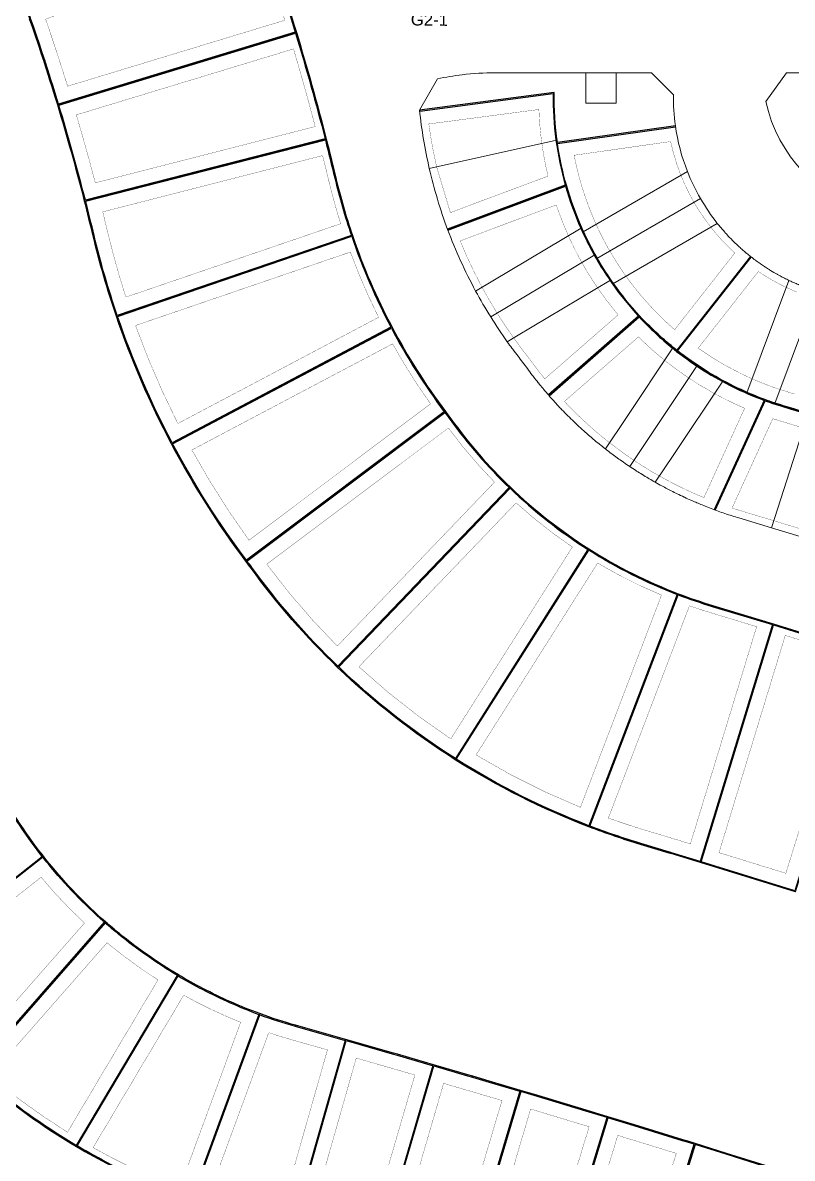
# Model space of a CAD drawing. Header units: centimetres. Extents: x -6122352 to 4157695, y -1694241 to 1947892.
# Drawn here: x -35336 to 118939, y -434503 to -207021 of the extents above; entities that cross this region are included whole.
import ezdxf

# ---------------------------------------------------------------- set-up
doc = ezdxf.new("R2010")
doc.units = ezdxf.units.CM
doc.header["$MEASUREMENT"] = 0
doc.linetypes.add('XR-AR-END-SETTING OUT PLAN$0$23261-XR-AR-SI-GF$0$HIDDEN', pattern=[0.375, 0.25, -0.125])
for name, color, linetype, lineweight, true_color in [('08-Compound Wall-2', 6, 'Continuous', 25, 0xff00ff), ('23585-XR-AR-DAMAC PLOT LIMITS$0$1-End units', 7, 'Continuous', 5, 0xf8991e), ('23585-XR-AR-DAMAC PLOT LIMITS$0$1-Open Space', 7, 'Continuous', 5, 0x90cf5a), ('23585-XR-AR-DAMAC PLOT LIMITS$0$1-Utility', 7, 'Continuous', 5, 0x8db1ff)]:
    doc.layers.add(name, color=color, linetype=linetype, lineweight=lineweight, true_color=true_color)
doc.layers.add('23585-XR-AR-BOUNDARY WALLS AND SETBACKS$0$setback', color=7, linetype='XR-AR-END-SETTING OUT PLAN$0$23261-XR-AR-SI-GF$0$HIDDEN')
doc.layers.add('@MI-REF LAYER', color=7, linetype='Continuous')
for name, color, linetype, lineweight in [('23585-XR-AR-DAMAC PLOT LIMITS$0$1-Mid units', 41, 'Continuous', 5), ('23585-XR-AR-DAMAC PLOT LIMITS$0$1-V55', 171, 'Continuous', 5), ('23585-XR-AR-DAMAC PLOT LIMITS$0$1-V75', 142, 'Continuous', 5), ('A-ANNO-TEXT', 3, 'Continuous', 25)]:
    doc.layers.add(name, color=color, linetype=linetype, lineweight=lineweight)
doc.styles.add('23585-XR-AR-MALDIVE-3$0$Arial', font='arialbd.ttf')

# ---------------------------------------------------------------- blocks, each defined once
blk = doc.blocks.new('23585-XR-AR-BOUNDARY WALLS AND SETBACKS')
at = {"layer": '08-Compound Wall-2'}
for points in [[(496684.59, 2768794.26), (496681.35, 2768792.34), (496680.04, 2768791.56, -0.014895), (496676.67, 2768789.69), (496676.05, 2768789.38, -0.023271), (496670.57, 2768786.93, -0.05204), (496657.65, 2768783.37), (496653.76, 2768806.95, -0.000615), (496653.67, 2768806.94), (496653.57, 2768806.92), (496657.46, 2768783.34, -0.003565), (496656.55, 2768783.2, -0.035813), (496647.34, 2768782.49, -0.032495), (496638.97, 2768783, -0.00319), (496638.15, 2768783.11, -0.020049), (496633.06, 2768784.03, -0.003168), (496632.26, 2768784.21, -0.020019), (496627.29, 2768785.59, -0.003257), (496626.49, 2768785.86, -0.035157), (496618.12, 2768789.34, -0.03313), (496610.75, 2768793.67), (496624.25, 2768813.39)], [(496624.08, 2768813.5), (496610.58, 2768793.78, -0.039062), (496602.74, 2768800.1), (496587.13, 2768777.81, 0.000256), (496587.21, 2768777.75, -0.000256)], [(496686.26, 2768767.39), (496676.85, 2768789.56, 0.014538), (496680.14, 2768791.39), (496681.46, 2768792.17), (496684.69, 2768794.09), (496689.86, 2768797.14), (496693.26, 2768799.15), (496695.03, 2768800.19), (496701.15, 2768803.77), (496702.84, 2768804.76), (496714.88, 2768784.11)], [(496587.29, 2768777.69), (496602.77, 2768799.79, 0.071806), (496617.95, 2768789.2), (496608.5, 2768765.84)], [(496608.69, 2768765.76), (496618.12, 2768789.11, 0.034738), (496626.42, 2768785.67, 0.003257), (496627.23, 2768785.4, 0.020019), (496632.22, 2768784.01, 0.003168), (496633.02, 2768783.83, 0.020049), (496638.13, 2768782.91, 0.00319), (496638.95, 2768782.8, 0.032097), (496647.24, 2768782.29), (496646.66, 2768758.31)], [(496646.86, 2768758.3), (496647.44, 2768782.29, 0.035437), (496656.58, 2768783, 0.003953), (496657.59, 2768783.16, 0.052031), (496670.55, 2768786.71), (496670.55, 2768786.71, 0.023669), (496676.14, 2768789.2), (496676.67, 2768789.47), (496686.08, 2768767.3)], [(496596.58, 2768750.91, 0.039298), (496615.47, 2768744.36, 0.039298), (496635.16, 2768740.84, 0.003624), (496637, 2768740.67, 0.045416), (496655.15, 2768740.19, 0.05005), (496674.88, 2768743.46, 0.05005), (496693.57, 2768750.58, 0.018202), (496699.97, 2768754.08), (496710.9, 2768760.56), (496728.43, 2768770.83)], [(496753.56, 2768727.6), (496736.31, 2768717.5), (496731.03, 2768714.37), (496730.92, 2768714.31), (496730.71, 2768714.18), (496725.54, 2768711.11, -0.018189), (496715.95, 2768705.87, -0.049937), (496687.94, 2768695.19, -0.050015), (496658.36, 2768690.29, -0.043984), (496632, 2768690.92, -0.002458), (496630.26, 2768691.08, -0.039308), (496602.84, 2768695.98, -0.039308), (496576.53, 2768705.1, -0.023669), (496561.49, 2768712.55, 0.003974), (496555.21, 2768715.98, 0.011112), (496537.37, 2768725.02), (496535.68, 2768725.82), (496533.95, 2768726.63), (496532.48, 2768727.31), (496532.43, 2768727.34), (496530.79, 2768728.09), (496529.18, 2768728.83), (496529.13, 2768728.85), (496527.52, 2768729.58), (496527.47, 2768729.6), (496525.84, 2768730.33), (496524.18, 2768731.07), (496524.15, 2768731.08), (496522.62, 2768731.75), (496520.86, 2768732.51)], [(496538.42, 2768779.39, -0.011279), (496558.97, 2768770.11, -0.011113), (496578.8, 2768760.07, -0.003974), (496585.78, 2768756.26, 0.023636), (496596.58, 2768750.91)], [(496673.97, 2768582.43, 0.036683), (496693.77, 2768586.84, 0.014209), (496701.23, 2768589.33, 0.03177)], [(496789.82, 2768686.08), (496782.8, 2768682), (496777.1, 2768678.69), (496775.78, 2768677.92), (496774.88, 2768677.4), (496766.15, 2768672.27), (496761.32, 2768669.43), (496757.42, 2768667.12), (496748.72, 2768661.93), (496745.63, 2768660.08), (496740.03, 2768656.72), (496737.08, 2768654.94), (496736.16, 2768654.39), (496730.05, 2768650.67), (496723.61, 2768646.76), (496722.71, 2768646.21), (496714.19, 2768640.98), (496705.56, 2768635.65, -0.019276), (496698.98, 2768631.93, -0.031768), (496687.53, 2768626.91, -0.014205), (496682.22, 2768625.14, -0.036682), (496668.14, 2768622, -0.0093), (496664.52, 2768621.54, -0.041593), (496648.16, 2768621.12, -0.004393), (496646.44, 2768621.23, -0.045995), (496628.61, 2768624.23)]]:
    blk.add_lwpolyline(points, format="xyb", dxfattribs=at)
for points in [[(496558.8, 2768769.97), (496537.37, 2768725.24), (496535.76, 2768726), (496534.04, 2768726.81), (496532.56, 2768727.5), (496532.52, 2768727.52), (496530.87, 2768728.28), (496529.26, 2768729.01), (496529.21, 2768729.04), (496527.6, 2768729.76), (496527.55, 2768729.78), (496525.93, 2768730.51), (496524.26, 2768731.25), (496524.23, 2768731.26), (496522.7, 2768731.94), (496520.94, 2768732.7), (496520.89, 2768732.72), (496519.41, 2768733.36), (496538.52, 2768779.13, -0.011129)], [(496578.61, 2768759.94), (496555.22, 2768716.2, 0.011001), (496537.55, 2768725.15), (496558.98, 2768769.89, -0.011012)], [(496596.41, 2768750.77), (496576.52, 2768705.33, -0.023528), (496561.58, 2768712.73, 0.003918), (496555.39, 2768716.1), (496578.79, 2768759.84, -0.003924), (496585.68, 2768756.09, 0.02344)], [(496710.92, 2768760.34), (496736.12, 2768717.62), (496730.93, 2768714.55), (496730.82, 2768714.48), (496730.61, 2768714.35), (496725.44, 2768711.29, -0.018022), (496715.95, 2768706.09), (496693.75, 2768750.45, 0.017952), (496700.07, 2768753.91)], [(496615.33, 2768744.19), (496602.8, 2768696.2, -0.039025), (496576.71, 2768705.25), (496596.59, 2768750.69, 0.038906)], [(496693.57, 2768750.36), (496715.78, 2768706.01, -0.049604), (496687.98, 2768695.41), (496675.03, 2768743.29, 0.049551)], [(496635.04, 2768740.65), (496630.18, 2768691.29, -0.039025), (496602.99, 2768696.15), (496615.52, 2768744.14, 0.038906)], [(496674.84, 2768743.24), (496687.79, 2768695.36, -0.049681), (496658.45, 2768690.5), (496655.26, 2768740, 0.04955)], [(496655.06, 2768739.98), (496658.25, 2768690.48, -0.043821), (496632.02, 2768691.12, -0.00232), (496630.38, 2768691.27), (496635.24, 2768740.63, 0.003421), (496636.98, 2768740.47, 0.045158)], [(496717.33, 2768596.61), (496699.16, 2768631.79, 0.018934), (496705.63, 2768635.46), (496705.8, 2768635.57), (496714.3, 2768640.82), (496714.49, 2768640.93), (496735.26, 2768607.2), (496726.81, 2768602, -0.019737)], [(496693.81, 2768587.06), (496682.38, 2768624.98, 0.013951), (496687.6, 2768626.72, 0.031514), (496698.98, 2768631.7), (496717.15, 2768596.52, -0.031589), (496701.16, 2768589.52, -0.014028)], [(496618.52, 2768585.73, 0.045638), (496643.36, 2768581.55), (496646.32, 2768621.04, -0.045487), (496628.66, 2768624.01)], [(496668.94, 2768581.98, 0.00912), (496673.94, 2768582.63, 0.036502), (496693.61, 2768587.01), (496682.18, 2768624.92, -0.036429), (496668.17, 2768621.81, -0.009046), (496664.64, 2768621.35)], [(496643.55, 2768581.53, 0.004213), (496645.88, 2768581.38, 0.041417), (496668.74, 2768581.96), (496664.44, 2768621.33, -0.041339), (496648.15, 2768620.92, -0.00414), (496646.52, 2768621.02)]]:
    blk.add_lwpolyline(points, format="xyb", close=True, dxfattribs=at)
for points in [[(496728.36, 2768770.55), (496753.29, 2768727.67), (496736.29, 2768717.72), (496711.09, 2768760.44)], [(496797.19, 2768644.33), (496810.58, 2768652.1), (496812.27, 2768653.08), (496812.5, 2768653.21), (496792.76, 2768687.54), (496792.52, 2768687.4), (496790.83, 2768686.43), (496789.92, 2768685.9), (496782.9, 2768681.83), (496777.29, 2768678.57)], [(496781.67, 2768635.21), (496794.97, 2768643.04), (496797.01, 2768644.23), (496777.11, 2768678.47), (496775.88, 2768677.75), (496774.99, 2768677.23), (496766.25, 2768672.1), (496761.51, 2768669.3)], [(496766.2, 2768626), (496777.73, 2768632.89), (496781.49, 2768635.11), (496761.34, 2768669.2), (496757.53, 2768666.95), (496748.82, 2768661.76), (496745.82, 2768659.96)], [(496750.78, 2768616.7), (496730.24, 2768650.56), (496736.27, 2768654.22), (496737.18, 2768654.77), (496740.14, 2768656.55), (496745.65, 2768659.86), (496766.03, 2768625.89), (496760.57, 2768622.63), (496757.65, 2768620.87)], [(496735.43, 2768607.31), (496714.66, 2768641.04), (496722.81, 2768646.04), (496723.72, 2768646.59), (496729.99, 2768650.41), (496730.07, 2768650.45), (496750.61, 2768616.6), (496743.47, 2768612.25)]]:
    blk.add_lwpolyline(points, close=True, dxfattribs=at)
at = {"layer": '23585-XR-AR-BOUNDARY WALLS AND SETBACKS$0$setback', "ltscale": 40, "const_width": 0.05}
for points in [[(496679.87, 2768794.83), (496678.55, 2768794.05, -0.014863), (496675.35, 2768792.27), (496674.74, 2768791.96, -0.02324), (496669.51, 2768789.63, -0.04023), (496660.03, 2768786.78), (496656.85, 2768806.05, 0.004223), (496657.55, 2768806.22, 0.005718), (496658.48, 2768806.47), (496658.52, 2768806.49), (496658.76, 2768806.55), (496659.13, 2768806.66), (496659.62, 2768806.81), (496659.97, 2768806.92, 0.00545), (496660.84, 2768807.22), (496660.92, 2768807.24, 0.006136), (496661.89, 2768807.59, 0.007036), (496662.99, 2768808.03, 0.007417), (496664.15, 2768808.52, 0.006012), (496665.07, 2768808.94)], [(496608.61, 2768791.37, 0.02465), (496614.28, 2768787.86), (496606.45, 2768768.49), (496597.75, 2768772.69, -0.022507), (496590.43, 2768777.29), (496603.2, 2768795.52, 0.025211), (496608.61, 2768791.37)]]:
    blk.add_lwpolyline(points, format="xyb", dxfattribs=at)
for points in [[(496625.77, 2768810.66), (496614.74, 2768794.54, 0.021725), (496619.42, 2768791.93, 0.035157), (496627.41, 2768788.6, 0.003257), (496628.17, 2768788.35, 0.020019), (496632.93, 2768787.03, 0.003168), (496633.69, 2768786.86, 0.020049), (496638.55, 2768785.98, 0.00319), (496639.33, 2768785.88, 0.032495), (496647.32, 2768785.39, 0.027588), (496654.11, 2768785.8), (496650.93, 2768805.07, -0.002427), (496650.52, 2768805.04), (496650.47, 2768805.03), (496650.37, 2768805.02, -0.008527), (496648.94, 2768804.94, -0.007638), (496647.65, 2768804.9), (496646.8, 2768804.89), (496646.73, 2768804.9, -0.008377), (496645.32, 2768804.93, -0.007306), (496644.09, 2768805, -0.037052), (496637.92, 2768805.89, -0.037052), (496631.94, 2768807.69, -0.040657)], [(496711.63, 2768783.94), (496701.8, 2768800.79), (496696.5, 2768797.68), (496694.73, 2768796.65), (496691.33, 2768794.64), (496686.17, 2768791.59), (496682.94, 2768789.68), (496681.62, 2768788.89, -0.004595), (496680.54, 2768788.27), (496688.23, 2768770.16), (496688.68, 2768770.42, 0.004188), (496689.84, 2768771.09), (496695.74, 2768774.6), (496700.91, 2768777.65), (496706.08, 2768780.7)], [(496644.27, 2768779.45), (496643.79, 2768759.93, -0.000488), (496643.64, 2768759.94), (496643.58, 2768759.95, -0.004636), (496642.1, 2768760.06), (496642.05, 2768760.06, -0.004894), (496640.48, 2768760.21, -0.005054), (496638.86, 2768760.39, -0.004933), (496636.97, 2768760.53, -0.005199), (496634.98, 2768760.73, -0.004042), (496633.44, 2768760.9, -0.015388), (496627.59, 2768761.8, -0.015369), (496621.82, 2768763.06, -0.026867), (496611.96, 2768766.1), (496619.66, 2768785.18, 0.023146), (496625.5, 2768782.92, 0.003257), (496626.34, 2768782.64, 0.020019), (496631.55, 2768781.19, 0.003168), (496632.39, 2768781, 0.020049), (496637.73, 2768780.04, 0.00319), (496638.58, 2768779.93, 0.021083)], [(496675.19, 2768785.52, -0.025392), (496668.81, 2768782.99), (496668.81, 2768782.99, -0.041031), (496658.06, 2768780.3, -0.003953), (496657, 2768780.13, -0.02502), (496650.27, 2768779.47), (496649.79, 2768759.79, 0.006545), (496651.91, 2768759.85, 0.005075), (496653.55, 2768759.93), (496653.74, 2768759.94, 0.004679), (496655.24, 2768760.05), (496655.34, 2768760.06, 0.005308), (496657.04, 2768760.21), (496657.22, 2768760.23, 0.004066), (496658.52, 2768760.38), (496659.07, 2768760.45, 0.004271), (496660.43, 2768760.64), (496660.65, 2768760.67, 0.004646), (496662.12, 2768760.91, 0.004451), (496663.53, 2768761.16), (496663.71, 2768761.19, 0.004029), (496664.98, 2768761.44), (496665.02, 2768761.45, 0.004163), (496666.33, 2768761.73), (496666.46, 2768761.76, 0.004579), (496667.9, 2768762.1, 0.004466), (496669.29, 2768762.46), (496669.45, 2768762.5, 0.003989), (496670.69, 2768762.84), (496670.75, 2768762.86, 0.004155), (496672.03, 2768763.23), (496672.26, 2768763.3, 0.004266), (496673.56, 2768763.72, 0.004639), (496674.98, 2768764.19, 0.00464), (496676.38, 2768764.69, 0.004886), (496677.85, 2768765.25, 0.005779), (496679.58, 2768765.94, 0.004359), (496680.86, 2768766.49), (496681.36, 2768766.71, 0.003275), (496682.32, 2768767.14), (496682.81, 2768767.37, 0.000264), (496682.88, 2768767.4)], [(496535.95, 2768729), (496555.62, 2768770.04, 0.008266), (496540.6, 2768776.83), (496523.06, 2768734.83), (496523.82, 2768734.5), (496525.36, 2768733.83), (496525.39, 2768733.81), (496527.06, 2768733.07), (496528.71, 2768732.34), (496528.76, 2768732.31), (496530.36, 2768731.59), (496530.42, 2768731.56), (496532.04, 2768730.82), (496533.7, 2768730.06), (496533.75, 2768730.03), (496535.23, 2768729.35)], [(496575.44, 2768760.15, 0.008103), (496561.03, 2768767.45), (496541.37, 2768726.42, -0.007801), (496553.98, 2768720.03)], [(496575, 2768709.08), (496593.24, 2768750.77, -0.017832), (496585.04, 2768754.95, 0.002467), (496580.73, 2768757.32), (496559.27, 2768717.2, -0.002317), (496562.94, 2768715.18, 0.019368)], [(496732.2, 2768718.55), (496709.08, 2768757.74), (496700.73, 2768752.79, -0.010817), (496696.91, 2768750.62), (496717.28, 2768709.92, 0.013095), (496724.01, 2768713.69), (496729.18, 2768716.76), (496729.39, 2768716.89), (496729.5, 2768716.96)], [(496600.71, 2768699.66), (496612.2, 2768743.7, -0.02765), (496598.74, 2768748.37), (496580.5, 2768706.67, 0.030695)], [(496711.91, 2768707.24, -0.039743), (496690.04, 2768698.9), (496678.16, 2768742.83, 0.035264), (496691.54, 2768747.94)], [(496627.57, 2768694.39), (496632.03, 2768739.68, -0.02765), (496618.01, 2768742.18), (496606.51, 2768698.15, 0.030695)], [(496684.25, 2768697.34), (496672.37, 2768741.27, -0.035264), (496658.24, 2768738.93), (496661.16, 2768693.51, 0.039805)], [(496655.18, 2768693.12), (496652.25, 2768738.54, -0.035114), (496638, 2768739.05), (496633.54, 2768693.77, 0.036812)], [(496732.11, 2768606.79), (496713.49, 2768637.03), (496707.27, 2768633.18), (496707.1, 2768633.08, -0.011763), (496703, 2768630.68), (496719.29, 2768599.12, 0.013638), (496725.75, 2768602.87), (496725.99, 2768603.02)], [(496713.96, 2768596.37), (496697.67, 2768627.92, -0.024371), (496688.56, 2768624.09, -0.006809), (496685.95, 2768623.18), (496696.2, 2768589.18, 0.008732), (496700.72, 2768590.74, 0.026288)], [(496690.45, 2768587.45), (496680.2, 2768621.45, -0.031166), (496667.82, 2768618.93), (496671.67, 2768583.62, 0.003823), (496673.75, 2768583.91, 0.0312)], [(496665.71, 2768582.97, -0.035029), (496646.55, 2768582.65), (496649.21, 2768618.06, 0.031191), (496661.86, 2768618.27)]]:
    blk.add_lwpolyline(points, format="xyb", close=True, dxfattribs=at)
for points in [[(496737.37, 2768721.6), (496749.47, 2768728.68), (496726.6, 2768768.01), (496714.25, 2768760.78)], [(496776.01, 2768674.59), (496793.85, 2768643.89), (496783.5, 2768637.8), (496765.43, 2768668.37), (496767.67, 2768669.69)], [(496778.33, 2768634.75), (496777.07, 2768634.01), (496768.02, 2768628.6), (496749.75, 2768659.05), (496750.26, 2768659.36), (496758.96, 2768664.54), (496760.27, 2768665.32)], [(496762.87, 2768625.52), (496759.9, 2768623.74), (496756.97, 2768621.98), (496752.59, 2768619.32), (496734.17, 2768649.67), (496737.72, 2768651.82), (496738.63, 2768652.37), (496741.58, 2768654.15), (496744.6, 2768655.97)], [(496747.46, 2768616.2), (496742.79, 2768613.36), (496737.22, 2768609.93), (496718.6, 2768640.17), (496724.27, 2768643.65), (496725.17, 2768644.2), (496729.04, 2768646.55)]]:
    blk.add_lwpolyline(points, close=True, dxfattribs=at)
blk = doc.blocks.new('A$C9d9485f6')
at = {"layer": 'A-ANNO-TEXT', "rotation": 312.4881850805905}
blk.add_blockref('23585-XR-AR-BOUNDARY WALLS AND SETBACKS', (-2377088.53, -1504219.25), dxfattribs=at)
blk = doc.blocks.new('23585-XR-AR-DAMAC PLOT LIMITS')
at = {"layer": '23585-XR-AR-DAMAC PLOT LIMITS$0$1-End units', "color": 251, "true_color": 0x636466}
for points in [[(496632.48, 2768809.09), (496627.24, 2768785.5, -0.003207), (496626.46, 2768785.76, -0.035157), (496618.07, 2768789.25, -0.033906), (496610.53, 2768793.7), (496624.08, 2768813.5, 0.058506)], [(496673.24, 2768787.93, -0.011024), (496670.61, 2768786.84, -0.009847), (496668.22, 2768785.96, -0.023239), (496662.46, 2768784.26, -0.019285), (496657.57, 2768783.26), (496653.67, 2768806.94, 0.007118), (496654.8, 2768807.14), (496654.98, 2768807.17, 0.005791), (496655.9, 2768807.37), (496656.01, 2768807.39, 0.006079), (496656.97, 2768807.62), (496657.01, 2768807.63), (496657.17, 2768807.68, 0.005729), (496658.07, 2768807.92), (496658.11, 2768807.93), (496658.34, 2768807.99), (496658.7, 2768808.1), (496659.08, 2768808.21), (496659.21, 2768808.26), (496659.51, 2768808.35, 0.003459), (496660.05, 2768808.53), (496660.43, 2768808.66, 0.006113), (496661.36, 2768809, 0.006263), (496662.31, 2768809.37)], [(496657.57, 2768783.26, -0.003953), (496656.56, 2768783.1, -0.035812), (496647.34, 2768782.39, -0.032495), (496638.96, 2768782.9), (496644.19, 2768806.49, 0.006618), (496645.27, 2768806.43), (496645.32, 2768806.43), (496645.38, 2768806.43, 0.006491), (496646.44, 2768806.4), (496646.75, 2768806.4), (496646.99, 2768806.4), (496647.54, 2768806.4), (496647.82, 2768806.4, 0.005214), (496648.67, 2768806.43), (496648.76, 2768806.43), (496648.94, 2768806.44, 0.007306), (496650.13, 2768806.51), (496650.33, 2768806.53), (496650.4, 2768806.53, 0.005655), (496651.31, 2768806.62), (496651.44, 2768806.63, 0.006491), (496652.49, 2768806.76), (496652.55, 2768806.77), (496652.6, 2768806.77, 0.006615), (496653.67, 2768806.94)], [(496610.11, 2768793.98), (496597.06, 2768771.36, -0.030343), (496587.13, 2768777.81), (496602.68, 2768800.01, 0.037067)], [(496610.53, 2768793.7, 0.033906), (496618.07, 2768789.25), (496608.59, 2768765.79, -0.032843), (496597.06, 2768771.36), (496610.11, 2768793.98), (496610.16, 2768793.94)], [(496696.51, 2768773.31), (496690.6, 2768769.8, -0.004188), (496689.42, 2768769.11), (496689.06, 2768768.91, -0.004661), (496687.72, 2768768.17), (496687.44, 2768768.01, -0.004396), (496686.17, 2768767.34), (496684.59, 2768771.07), (496676.72, 2768789.6, 0.008278), (496678.6, 2768790.62, 0.006617), (496680.09, 2768791.47), (496681.41, 2768792.26), (496683.78, 2768793.67), (496684.64, 2768794.17)], [(496626.46, 2768785.76), (496621.46, 2768761.61, -0.034678), (496608.59, 2768765.79), (496618.07, 2768789.25, 0.035157)], [(496686.17, 2768767.34, -0.004639), (496684.81, 2768766.66), (496684.63, 2768766.57, -0.00402), (496683.44, 2768766.01), (496682.95, 2768765.78, -0.00329), (496681.97, 2768765.33), (496681.47, 2768765.11, -0.00421), (496680.2, 2768764.57), (496680.15, 2768764.55, -0.004869), (496678.67, 2768763.96), (496678.4, 2768763.85, -0.004113), (496677.14, 2768763.37), (496676.9, 2768763.28, -0.00382), (496675.72, 2768762.86), (496675.47, 2768762.77, -0.00464), (496674.03, 2768762.29), (496672.43, 2768768.79), (496668.22, 2768785.96, 0.009847), (496670.61, 2768786.84, 0.011023), (496673.24, 2768787.93, 0.012245), (496676.1, 2768789.29), (496676.72, 2768789.6), (496684.59, 2768771.07)], [(496638.96, 2768782.9, 0.032495), (496647.34, 2768782.39), (496646.89, 2768764), (496646.76, 2768758.31, -0.004907), (496645.15, 2768758.36), (496645.01, 2768758.37, -0.004487), (496643.54, 2768758.45), (496643.49, 2768758.45, -0.004615), (496641.98, 2768758.56), (496641.93, 2768758.57, -0.004908), (496640.33, 2768758.72, -0.004923), (496638.72, 2768758.9, -0.003987), (496637.17, 2768759.01), (496636.84, 2768759.04, -0.00455), (496635.08, 2768759.21), (496634.82, 2768759.23, -0.00404), (496633.26, 2768759.41), (496633.69, 2768761.53), (496638.14, 2768783.01, 0.00319)], [(496662.37, 2768759.43, -0.004636), (496660.88, 2768759.19), (496660.65, 2768759.16, -0.004291), (496659.26, 2768758.96), (496658.71, 2768758.89, -0.004075), (496657.38, 2768758.74), (496657.2, 2768758.72, -0.005323), (496655.46, 2768758.56), (496655.36, 2768758.55, -0.004674), (496653.84, 2768758.44), (496653.64, 2768758.43, -0.00508), (496651.97, 2768758.35, -0.005246), (496650.24, 2768758.3), (496650.12, 2768758.29, -0.004943), (496648.5, 2768758.28), (496648.27, 2768758.29, -0.004636), (496646.76, 2768758.31), (496646.89, 2768764), (496647.34, 2768782.39, 0.035812), (496656.56, 2768783.1), (496660.62, 2768766.58)]]:
    blk.add_lwpolyline(points, format="xyb", close=True, dxfattribs=at)
at = {"layer": '23585-XR-AR-DAMAC PLOT LIMITS$0$1-Mid units', "color": 251, "true_color": 0x636466}
for points in [[(496683.78, 2768793.67), (496681.41, 2768792.26), (496680.09, 2768791.47, -0.006617), (496678.6, 2768790.62), (496667.69, 2768812.02), (496667.83, 2768812.11), (496672.86, 2768815.09)], [(496678.6, 2768790.62, -0.008278), (496676.72, 2768789.6), (496676.1, 2768789.29, -0.012245), (496673.24, 2768787.93), (496662.31, 2768809.37), (496662.43, 2768809.41, 0.006549), (496663.41, 2768809.83), (496663.44, 2768809.84), (496663.54, 2768809.89, 0.006022), (496664.43, 2768810.3), (496664.5, 2768810.33), (496664.64, 2768810.39, 0.006794), (496665.63, 2768810.89), (496665.9, 2768811.03), (496666.15, 2768811.16), (496666.39, 2768811.29), (496666.63, 2768811.42), (496666.91, 2768811.57, 0.00556), (496667.69, 2768812.02)], [(496638.24, 2768807.36), (496633.04, 2768783.93, -0.003168), (496632.24, 2768784.11, -0.02007), (496627.24, 2768785.5), (496632.48, 2768809.09, 0.037051)], [(496644.19, 2768806.49), (496638.96, 2768782.9, -0.00319), (496638.14, 2768783.01, -0.020049), (496633.04, 2768783.93), (496638.24, 2768807.36, 0.037052)], [(496627.24, 2768785.5, 0.02007), (496632.24, 2768784.11), (496627.32, 2768760.33, -0.015369), (496621.46, 2768761.61), (496626.46, 2768785.76, 0.003207)], [(496674.03, 2768762.29, -0.004266), (496672.7, 2768761.87), (496672.47, 2768761.8, -0.004169), (496671.16, 2768761.41), (496671.1, 2768761.4, -0.003981), (496669.84, 2768761.05), (496669.67, 2768761.01, -0.00447), (496668.25, 2768760.64), (496666.53, 2768767.68), (496662.46, 2768784.26, 0.023239), (496668.22, 2768785.96), (496672.43, 2768768.79)], [(496633.04, 2768783.93, 0.020049), (496638.14, 2768783.01), (496633.69, 2768761.53), (496633.26, 2768759.41, -0.015388), (496627.32, 2768760.33), (496632.24, 2768784.11, 0.003168)], [(496668.25, 2768760.64, -0.004586), (496666.79, 2768760.3), (496666.66, 2768760.27, -0.004169), (496665.33, 2768759.98), (496665.28, 2768759.97, -0.004022), (496663.99, 2768759.72), (496663.81, 2768759.68, -0.004454), (496662.37, 2768759.43), (496660.62, 2768766.58), (496656.56, 2768783.1, 0.003953), (496657.57, 2768783.26, 0.019285), (496662.46, 2768784.26), (496666.53, 2768767.68)]]:
    blk.add_lwpolyline(points, format="xyb", close=True, dxfattribs=at)
blk.add_lwpolyline([(496684.64, 2768794.17), (496689.81, 2768797.23), (496701.67, 2768776.36), (496696.51, 2768773.31)], close=True, dxfattribs=at)
at = {"layer": '23585-XR-AR-DAMAC PLOT LIMITS$0$1-Open Space', "color": 251, "true_color": 0x636466}
for points in [[(496663.62, 2768830.88, -0.283021), (496632.77, 2768830.15), (496631.34, 2768837.1), (496638.32, 2768844.72)], [(496520.86, 2768732.51), (496522.48, 2768731.81), (496522.59, 2768731.77), (496522.64, 2768731.74), (496524.2, 2768731.06), (496525.81, 2768730.34), (496525.85, 2768730.33), (496527.44, 2768729.61), (496529.2, 2768728.82), (496530.78, 2768728.1), (496530.83, 2768728.07), (496532.35, 2768727.37), (496533.9, 2768726.65), (496533.98, 2768726.62), (496534.12, 2768726.55), (496535.68, 2768725.82), (496535.74, 2768725.79), (496537.37, 2768725.01, -0.011112), (496555.21, 2768715.97, -0.003967), (496561.47, 2768712.56), (496561.5, 2768712.55, 0.023651), (496576.53, 2768705.1, 0.039308), (496602.84, 2768695.98, 0.039308), (496630.26, 2768691.08, 0.002458), (496632, 2768690.92, 0.043984), (496658.36, 2768690.29, 0.050015), (496687.94, 2768695.19, 0.049937), (496715.95, 2768705.87, 0.018189), (496725.54, 2768711.11), (496730.71, 2768714.18), (496730.91, 2768714.3), (496730.92, 2768714.31), (496731.03, 2768714.37), (496736.31, 2768717.49), (496753.56, 2768727.6)], [(496789.82, 2768686.07), (496782.8, 2768682), (496777.1, 2768678.69), (496775.78, 2768677.92), (496774.88, 2768677.4), (496766.15, 2768672.27), (496761.33, 2768669.42), (496757.42, 2768667.12), (496748.72, 2768661.93), (496745.63, 2768660.08), (496740.03, 2768656.72), (496737.08, 2768654.94), (496736.95, 2768654.86), (496736.17, 2768654.39), (496730.05, 2768650.67), (496729.89, 2768650.58), (496723.61, 2768646.76), (496722.71, 2768646.21), (496714.47, 2768641.16), (496714.19, 2768640.99), (496705.7, 2768635.74), (496705.57, 2768635.65), (496705.56, 2768635.65), (496705.53, 2768635.63, -0.019192), (496698.98, 2768631.93, -0.031767), (496687.53, 2768626.91, -0.014205), (496682.22, 2768625.14, -0.036682), (496668.14, 2768622, -0.0093), (496664.52, 2768621.54, -0.041593), (496648.16, 2768621.12, -0.004393), (496646.44, 2768621.23, -0.015851), (496640.23, 2768621.89, -0.001585), (496639.61, 2768621.98, -0.001585), (496638.99, 2768622.07, -0.001585)]]:
    blk.add_lwpolyline(points, format="xyb", dxfattribs=at)
blk.add_lwpolyline([(496624.08, 2768813.5), (496610.53, 2768793.7), (496610.16, 2768793.94), (496610.11, 2768793.98, -0.037067), (496602.68, 2768800.01), (496587.13, 2768777.81), (496584.94, 2768784.67, -0.022565), (496587.69, 2768788.89, -0.029724), (496591.88, 2768794.03), (496592.12, 2768794.3), (496598.3, 2768801.05), (496602.36, 2768805.47), (496604.14, 2768807.42), (496608.64, 2768803.3), (496612.76, 2768807.8), (496608.26, 2768811.92), (496608.94, 2768812.66), (496610.46, 2768814.32), (496613.06, 2768817.15), (496619.24, 2768817.39, 0.038246)], format="xyb", close=True, dxfattribs=at)
at = {"layer": '23585-XR-AR-DAMAC PLOT LIMITS$0$1-Utility', "color": 251, "true_color": 0x636466}
blk.add_lwpolyline([(496612.76, 2768807.8), (496608.64, 2768803.3), (496604.14, 2768807.42), (496606.41, 2768809.89), (496608.26, 2768811.92)], close=True, dxfattribs=at)
at = {"layer": '23585-XR-AR-DAMAC PLOT LIMITS$0$1-V55', "color": 251, "true_color": 0x636466}
for points in [[(496812.77, 2768653.14), (496812.37, 2768652.9), (496810.68, 2768651.93), (496797.2, 2768644.11), (496777.1, 2768678.69), (496782.8, 2768682), (496789.82, 2768686.07), (496790.65, 2768686.55), (496790.73, 2768686.6), (496792.42, 2768687.57), (496792.83, 2768687.81)], [(496797.2, 2768644.11), (496795.07, 2768642.87), (496781.68, 2768634.98), (496761.33, 2768669.42), (496766.15, 2768672.27), (496774.88, 2768677.4), (496775.78, 2768677.92), (496777.1, 2768678.69)], [(496781.68, 2768634.98), (496777.84, 2768632.72), (496766.22, 2768625.77), (496745.63, 2768660.08), (496748.72, 2768661.93), (496757.42, 2768667.12), (496761.33, 2768669.42)], [(496766.22, 2768625.77), (496760.67, 2768622.46), (496757.75, 2768620.7), (496750.8, 2768616.48), (496730.05, 2768650.67), (496736.17, 2768654.39), (496736.95, 2768654.86), (496737.08, 2768654.94), (496740.03, 2768656.72), (496745.63, 2768660.08)], [(496750.8, 2768616.48), (496743.57, 2768612.08), (496735.45, 2768607.08), (496714.47, 2768641.16), (496722.71, 2768646.21), (496723.61, 2768646.76), (496729.89, 2768650.58), (496730.05, 2768650.67)]]:
    blk.add_lwpolyline(points, close=True, dxfattribs=at)
for points in [[(496735.45, 2768607.08), (496726.78, 2768601.74), (496726.54, 2768601.6, -0.019118), (496717.33, 2768596.39), (496698.98, 2768631.93, 0.019191), (496705.53, 2768635.63), (496705.56, 2768635.65), (496705.57, 2768635.65), (496705.7, 2768635.74), (496714.19, 2768640.99), (496714.47, 2768641.16)], [(496717.33, 2768596.39, -0.03177), (496701.23, 2768589.33, -0.014209), (496693.77, 2768586.84), (496682.22, 2768625.14, 0.014204), (496687.53, 2768626.91, 0.031768), (496698.98, 2768631.93)], [(496693.77, 2768586.84, -0.036683), (496673.97, 2768582.43, -0.009301), (496668.86, 2768581.77), (496664.52, 2768621.54, 0.009299), (496668.14, 2768622, 0.036683), (496682.22, 2768625.14)], [(496646.44, 2768621.23), (496643.44, 2768581.34, -0.046), (496618.37, 2768585.56), (496628.61, 2768624.23, 0.011888), (496633.16, 2768623.14, 0.011888), (496637.76, 2768622.27, 0.001585), (496638.38, 2768622.17, 0.001585), (496638.99, 2768622.07, 0.001585), (496639.61, 2768621.98, 0.001585), (496640.23, 2768621.89, 0.015851)], [(496668.86, 2768581.77, -0.041598), (496645.87, 2768581.18, -0.004393), (496643.44, 2768581.34), (496646.44, 2768621.23, 0.004393), (496648.16, 2768621.12, 0.041593), (496664.52, 2768621.54)]]:
    blk.add_lwpolyline(points, format="xyb", close=True, dxfattribs=at)
at = {"layer": '23585-XR-AR-DAMAC PLOT LIMITS$0$1-V75', "color": 251, "true_color": 0x636466}
for points in [[(496558.97, 2768770.11), (496537.37, 2768725.01), (496535.74, 2768725.79), (496535.68, 2768725.82), (496534.12, 2768726.55), (496533.98, 2768726.62), (496533.9, 2768726.65), (496532.35, 2768727.37), (496530.83, 2768728.07), (496530.78, 2768728.1), (496529.2, 2768728.82), (496527.44, 2768729.61), (496525.85, 2768730.33), (496525.81, 2768730.34), (496524.2, 2768731.06), (496522.64, 2768731.74), (496522.59, 2768731.77), (496522.48, 2768731.81), (496520.86, 2768732.51), (496520.82, 2768732.53), (496519.14, 2768733.25), (496538.42, 2768779.39, -0.011279)], [(496578.8, 2768760.07), (496555.21, 2768715.97, 0.011112), (496537.37, 2768725.01), (496558.97, 2768770.11, -0.011112)], [(496596.58, 2768750.91), (496576.53, 2768705.1, -0.02365), (496561.5, 2768712.55), (496561.47, 2768712.56, 0.003967), (496555.21, 2768715.97), (496578.8, 2768760.07, -0.003974), (496585.78, 2768756.26, 0.023636)], [(496736.31, 2768717.49), (496731.03, 2768714.37), (496730.92, 2768714.31), (496730.91, 2768714.3), (496730.71, 2768714.18), (496725.54, 2768711.11, -0.018189), (496715.95, 2768705.87), (496693.57, 2768750.58, 0.018202), (496699.97, 2768754.08), (496710.9, 2768760.56)], [(496615.47, 2768744.36), (496602.84, 2768695.98, -0.039308), (496576.53, 2768705.1), (496596.58, 2768750.91, 0.039298)], [(496715.95, 2768705.87, -0.049937), (496687.94, 2768695.19), (496674.88, 2768743.46, 0.05005), (496693.57, 2768750.58)], [(496635.16, 2768740.84), (496630.26, 2768691.08, -0.039308), (496602.84, 2768695.98), (496615.47, 2768744.36, 0.039298)], [(496687.94, 2768695.19, -0.050015), (496658.36, 2768690.29), (496655.15, 2768740.19, 0.05005), (496674.88, 2768743.46)], [(496655.15, 2768740.19), (496658.36, 2768690.29, -0.043984), (496632, 2768690.92, -0.002458), (496630.26, 2768691.08), (496635.16, 2768740.84, 0.003624), (496637, 2768740.67, 0.045416)]]:
    blk.add_lwpolyline(points, format="xyb", close=True, dxfattribs=at)
blk.add_lwpolyline([(496753.56, 2768727.6), (496736.31, 2768717.49), (496710.9, 2768760.56), (496728.43, 2768770.83)], close=True, dxfattribs=at)
blk = doc.blocks.new('A$Cf093b529')
at = {"layer": 'A-ANNO-TEXT'}
blk.add_blockref('23585-XR-AR-DAMAC PLOT LIMITS', (-495391.99, -2768603.44), dxfattribs=at)

msp = doc.modelspace()

# ---------------------------------------------------------------- block references
at = {"layer": '@MI-REF LAYER', "xscale": 1000, "yscale": 1000, "zscale": 1000}
msp.add_blockref('A$C9d9485f6', (-23958.95046, 48155.57226), dxfattribs=at)
at = {"layer": '@MI-REF LAYER', "xscale": 1000, "yscale": 1000, "zscale": 1000, "rotation": 312.4882903633292}
msp.add_blockref('A$Cf093b529', (-891608.73293, 539022.72011), dxfattribs=at)

# ---------------------------------------------------------------- texts
at = {"layer": 'Defpoints', "insert": (46192.00063, -206425.09251), "char_height": 2400, "attachment_point": 5, "rotation": 359.3018102789, "style": '23585-XR-AR-MALDIVE-3$0$Arial'}
msp.add_mtext('\\A1;{\\fArial|b0|i0|c0|p34;G2-1}', dxfattribs=at)

doc.saveas('drawing.dxf')
